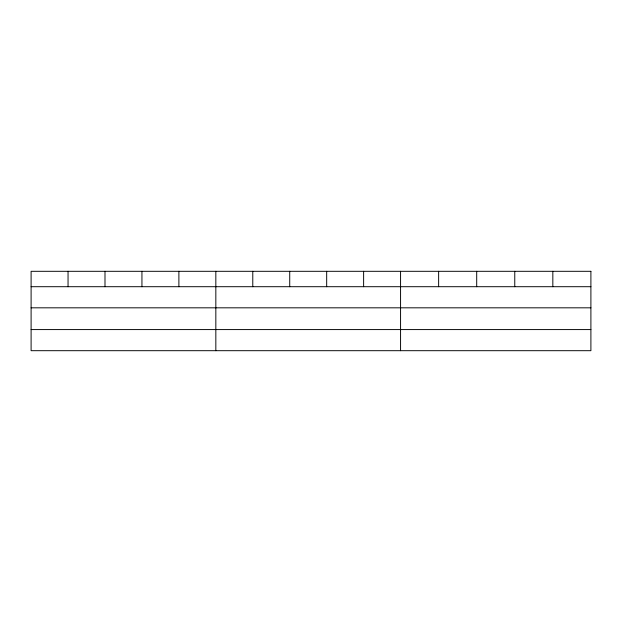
<?xml version="1.0" encoding="UTF-8"?>
<svg xmlns="http://www.w3.org/2000/svg" width="622" height="622" viewBox="0 0 622 622"><rect width="100%" height="100%" fill="white"/><g stroke="black" fill="none" stroke-linecap="round" stroke-linejoin="round"><path stroke-width="0.93" d="M31.1 286.703L590.9 286.703M31.1 307.82L590.9 307.82M31.1 329.574L590.9 329.574M552.834 271.309L552.834 286.703M514.767 271.309L514.767 286.703M476.701 271.309L476.701 286.703M438.634 271.309L438.634 286.703M400.568 271.309L400.568 350.691M363.621 271.309L363.621 286.703M326.674 271.309L326.674 286.703M289.728 271.309L289.728 286.703M252.781 271.309L252.781 286.703M215.834 271.309L215.834 350.691M178.887 271.309L178.887 286.703M141.94 271.309L141.94 286.703M104.994 271.309L104.994 286.703M68.047 271.309L68.047 286.703M590.9 271.309L31.1 271.309L31.1 350.691L590.9 350.691L590.9 271.309"/></g></svg>
